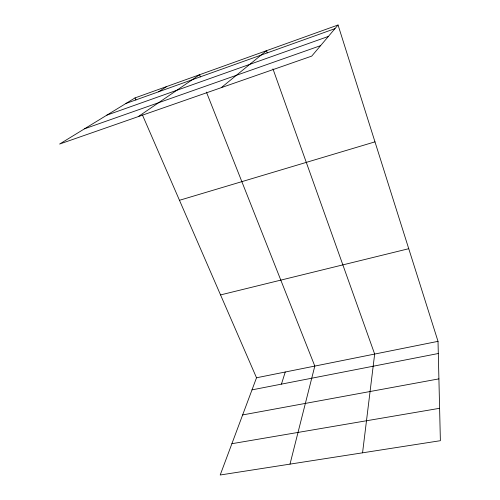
<?xml version="1.0" encoding="UTF-8"?>
<svg xmlns="http://www.w3.org/2000/svg" width="500" height="500" viewBox="0 0 500 500"><rect width="100%" height="100%" fill="white"/><g stroke="black" fill="none" stroke-linecap="round" stroke-linejoin="round"><path stroke-width="0.75" d="M362.556 452.819L374.663 354.062L272.956 68.894M290 464.125L314.812 366.075L206.419 92.094M281.438 384.131L285.256 372.006M142.438 114.969L256.519 377.775L220.2 475L440.375 440.694L438.019 341.35L338.05 25L135.031 97.906L59.625 144.044L311.731 56.106L338.05 25M221.25 87.669L266.469 50.706L267.244 52.888M138.25 116.619L199.556 74.737L200.413 76.906M158.519 91.806L166.762 86.512M125.944 103.469L334.956 28.656M106.869 115.138L328.387 36.419M84.513 128.812L320.575 45.65M179.475 200.294L374.981 141.856M220.556 294.919L408.744 248.706M256.519 377.775L438.019 341.35M252 389.875L438.306 353.512M242.638 414.931L438.913 378.875M231.894 443.7L439.606 408.3M135.031 97.906L135.956 100.037"/></g></svg>
